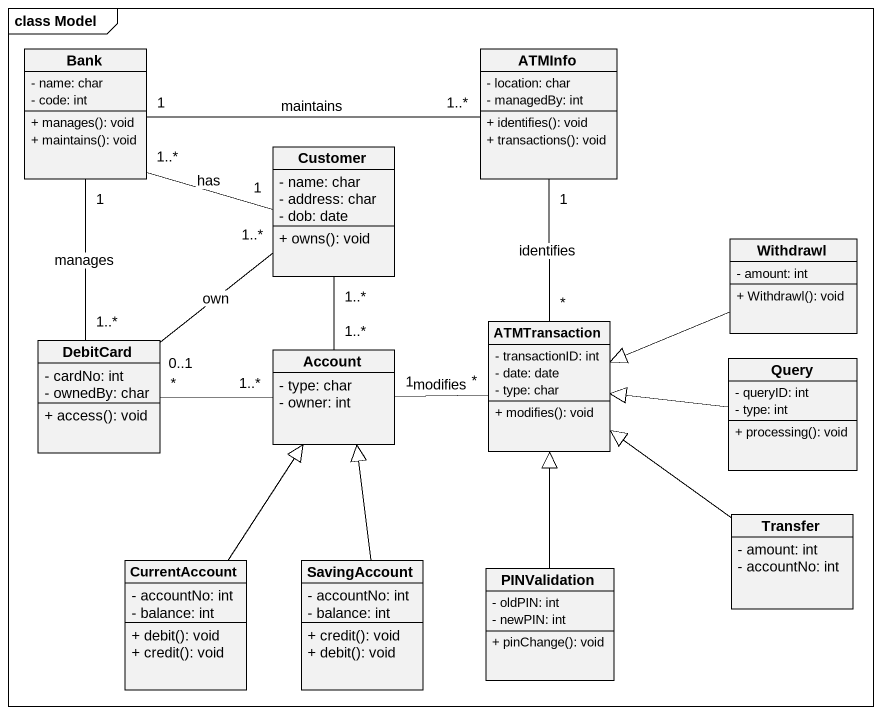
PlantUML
@startuml
mainframe class Model
hide circle
hide empty members
skinparam classAttributeIconSize 0
class Bank {
  - name: char
  - code: int
  + manages(): void
  + maintains(): void
}
class ATMInfo {
  - location: char
  - managedBy: int
  + identifies(): void
  + transactions(): void
}
class Customer {
  - name: char
  - address: char
  - dob: date
  + owns(): void
}
class Withdrawl {
  - amount: int
  + Withdrawl(): void
}
class DebitCard {
  - cardNo: int
  - ownedBy: char
  + access(): void
}
class Account {
  - type: char
  - owner: int
}
class ATMTransaction {
  - transactionID: int
  - date: date
  - type: char
  + modifies(): void
}
class Query {
  - queryID: int
  - type: int
  + processing(): void
}
class Transfer {
  - amount: int
  - accountNo: int
}
class CurrentAccount {
  - accountNo: int
  - balance: int
  + debit(): void
  + credit(): void
}
class SavingAccount {
  - accountNo: int
  - balance: int
  + credit(): void
  + debit(): void
}
class PINValidation {
  - oldPIN: int
  - newPIN: int
  + pinChange(): void
}
Bank "1" -right- "1..*" ATMInfo : maintains
Bank "1" -- "1..*" DebitCard : manages
ATMInfo "1" -- "*" ATMTransaction : identifies
Customer "1" -left- "1..*" Bank : has
Customer "1..*" -- "0..1" DebitCard : own
Customer "1..*" -- "1..*" Account
Withdrawl -left-|> ATMTransaction
DebitCard "*" -right- "1..*" Account
Account "1" -right- "*" ATMTransaction : modifies
Query -left-|> ATMTransaction
Transfer -up-|> ATMTransaction
CurrentAccount -up-|> Account
SavingAccount -up-|> Account
PINValidation -up-|> ATMTransaction
@enduml
